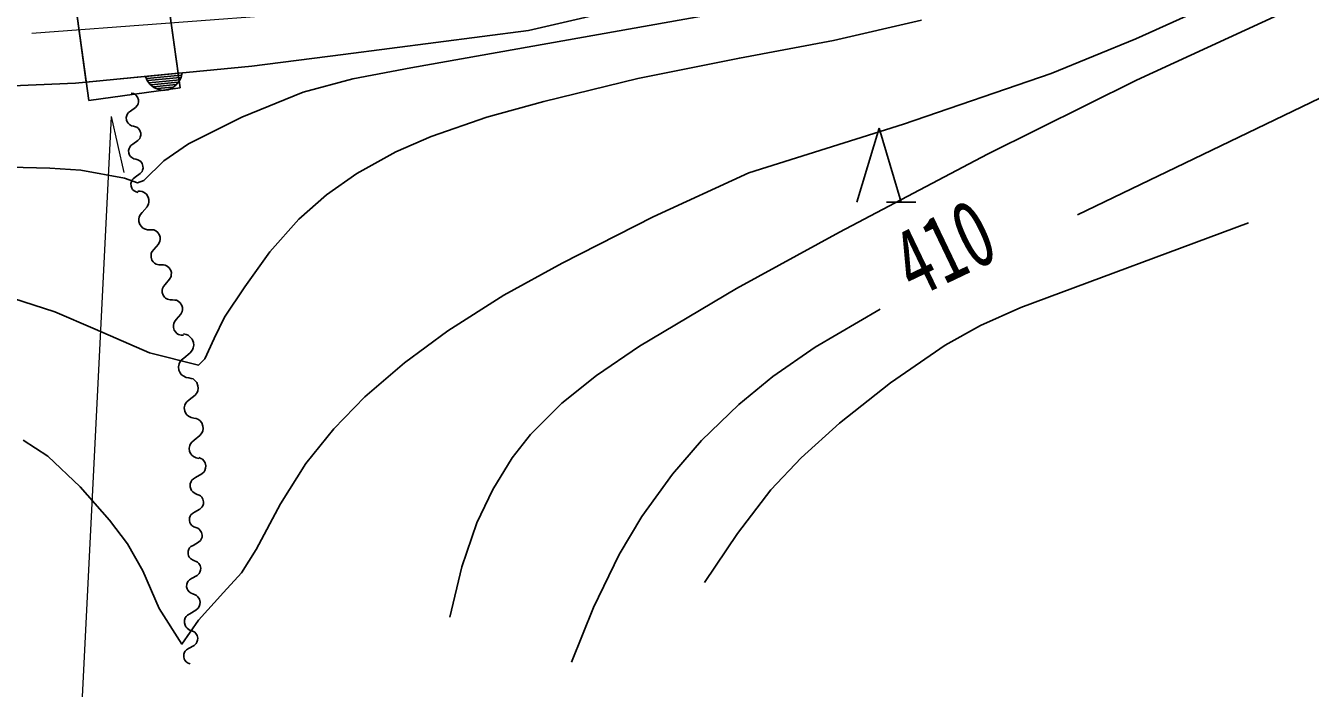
# Model space of a CAD drawing. Units: millimetres, scale not verified. Extents: x 40000 to 680000, y 20000 to 380000.
# Drawn here: x 105550 to 140380, y 248853 to 266822 of the extents above; entities that cross this region are included whole.
import ezdxf
from ezdxf.enums import TextEntityAlignment as Align

# ---------------------------------------------------------------- set-up
doc = ezdxf.new("R2010")
doc.units = ezdxf.units.MM
doc.header["$LTSCALE"] = 1000
doc.linetypes.add('CHAIN', pattern=[18.5, 12, -1.5, 3.5, -1.5])
doc.linetypes.add('DASHED', pattern=[7.5, 6, -1.5])
for name, color, linetype, lineweight in [('M-BGD', 7, 'Continuous', 25), ('M-BMK', 2, 'CHAIN', 13), ('M-STR-HTXT', 7, 'Continuous', 13), ('M-STR-STR1', 1, 'Continuous', 25)]:
    doc.layers.add(name, color=color, linetype=linetype, lineweight=lineweight)
doc.styles.add('ＭＳ ゴシック', font='')
doc.styles.get('ＭＳ ゴシック').set_extended_font_data('MS Gothic')

msp = doc.modelspace()

# ---------------------------------------------------------------- linework, layer by layer
at = {"layer": 'M-BGD'}
for p, q in [((119181, 266695), (122824, 267544)), ((114154, 266040), (119181, 266695)), ((111682, 265722), (114154, 266040)), ((106901, 265268), (111682, 265722)), ((108794, 265448), (109789, 265542)), ((108845, 265332), (108794, 265448)), ((108839, 265392), (109755, 265479)), ((109741, 265417), (108865, 265334)), ((109761, 265419), (109711, 265314)), ((109789, 265542), (109761, 265419)), ((102499, 265078), (106901, 265268)), ((108914, 265238), (108845, 265332)), ((108890, 265276), (109727, 265356)), ((109023, 265148), (108914, 265238)), ((109673, 265290), (108956, 265222)), ((109021, 265168), (109619, 265225)), ((109128, 265098), (109023, 265148)), ((109525, 265156), (109126, 265118)), ((109252, 265069), (109128, 265098)), ((109411, 265084), (109252, 265069)), ((109527, 265136), (109411, 265084)), ((109620, 265205), (109527, 265136)), ((109711, 265314), (109620, 265205)), ((108468, 264981), (108413, 264995)), ((108505, 264965), (108468, 264981)), ((108543, 264932), (108505, 264965)), ((108583, 264881), (108543, 264932)), ((108606, 264810), (108583, 264881)), ((108596, 264701), (108610, 264756)), ((108610, 264756), (108606, 264810)), ((108278, 264336), (108292, 264391)), ((108292, 264391), (108308, 264429)), ((108308, 264429), (108341, 264467)), ((108341, 264467), (108392, 264507)), ((108392, 264507), (108530, 264606)), ((108530, 264606), (108580, 264664)), ((108580, 264664), (108596, 264701)), ((108283, 264264), (108278, 264336)), ((108304, 264212), (108283, 264264)), ((108325, 264177), (108304, 264212)), ((108363, 264144), (108325, 264177)), ((108420, 264111), (108363, 264144)), ((108475, 264097), (108420, 264111)), ((108530, 264083), (108475, 264097)), ((108567, 264068), (108530, 264083)), ((108605, 264034), (108567, 264068)), ((108645, 263983), (108605, 264034)), ((128087, 262040), (128687, 264040)), ((128687, 264040), (129287, 262040)), ((108454, 263609), (108592, 263708)), ((108592, 263708), (108642, 263766)), ((108642, 263766), (108657, 263803)), ((108668, 263912), (108645, 263983)), ((108657, 263803), (108672, 263858)), ((108672, 263858), (108668, 263912)), ((108340, 263438), (108354, 263494)), ((108345, 263367), (108340, 263438)), ((108366, 263314), (108345, 263367)), ((108354, 263494), (108370, 263531)), ((108370, 263531), (108403, 263569)), ((108403, 263569), (108454, 263609)), ((108387, 263279), (108366, 263314)), ((108425, 263246), (108387, 263279)), ((108482, 263214), (108425, 263246)), ((108537, 263199), (108482, 263214)), ((108592, 263185), (108537, 263199)), ((108629, 263170), (108592, 263185)), ((108667, 263136), (108629, 263170)), ((108707, 263085), (108667, 263136)), ((108730, 263014), (108707, 263085)), ((108734, 262960), (108730, 263014)), ((108416, 262596), (108431, 262633)), ((108431, 262633), (108465, 262671)), ((108465, 262671), (108516, 262711)), ((108516, 262711), (108654, 262811)), ((108654, 262811), (108704, 262868)), ((108704, 262868), (108719, 262905)), ((108719, 262905), (108734, 262960)), ((108402, 262541), (108416, 262596)), ((108407, 262469), (108402, 262541)), ((108428, 262416), (108407, 262469)), ((108449, 262381), (108428, 262416)), ((108487, 262348), (108449, 262381)), ((108544, 262316), (108487, 262348)), ((108599, 262302), (108544, 262316)), ((108657, 262337), (108587, 262338)), ((108705, 262329), (108657, 262337)), ((108761, 262301), (108705, 262329)), ((108823, 262251), (108761, 262301)), ((108870, 262174), (108823, 262251)), ((108839, 261910), (108882, 261993)), ((108890, 262111), (108870, 262174)), ((108882, 261993), (108889, 262041)), ((108889, 262041), (108890, 262111)), ((128887, 262040), (129687, 262040)), ((108618, 261516), (108619, 261586)), ((108619, 261586), (108626, 261634)), ((108626, 261634), (108655, 261690)), ((108655, 261690), (108704, 261752)), ((108704, 261752), (108839, 261910)), ((108644, 261432), (108618, 261516)), ((108685, 261376), (108644, 261432)), ((108720, 261341), (108685, 261376)), ((108775, 261312), (108720, 261341)), ((108851, 261290), (108775, 261312)), ((108921, 261289), (108851, 261290)), ((108984, 261289), (108921, 261289)), ((109028, 261282), (108984, 261289)), ((109078, 261256), (109028, 261282)), ((109135, 261211), (109078, 261256)), ((109027, 260757), (109149, 260900)), ((109178, 261140), (109135, 261211)), ((109149, 260900), (109188, 260976)), ((109196, 261083), (109178, 261140)), ((109188, 260976), (109195, 261020)), ((109195, 261020), (109196, 261083)), ((108948, 260543), (108949, 260606)), ((108972, 260466), (108948, 260543)), ((108949, 260606), (108956, 260650)), ((108956, 260650), (108982, 260700)), ((108982, 260700), (109027, 260757)), ((109010, 260415), (108972, 260466)), ((109041, 260383), (109010, 260415)), ((109091, 260357), (109041, 260383)), ((109160, 260337), (109091, 260357)), ((109224, 260337), (109160, 260337)), ((109287, 260336), (109224, 260337)), ((109331, 260329), (109287, 260336)), ((109381, 260303), (109331, 260329)), ((109438, 260258), (109381, 260303)), ((109481, 260187), (109438, 260258)), ((109499, 260130), (109481, 260187)), ((109330, 259804), (109452, 259948)), ((109452, 259948), (109491, 260023)), ((109491, 260023), (109498, 260067)), ((109498, 260067), (109499, 260130)), ((109251, 259590), (109252, 259653)), ((109276, 259514), (109251, 259590)), ((109252, 259653), (109259, 259697)), ((109259, 259697), (109285, 259747)), ((109313, 259462), (109276, 259514)), ((109285, 259747), (109330, 259804)), ((109344, 259430), (109313, 259462)), ((109394, 259404), (109344, 259430)), ((109464, 259384), (109394, 259404)), ((109527, 259384), (109464, 259384)), ((109590, 259383), (109527, 259384)), ((109634, 259376), (109590, 259383)), ((109684, 259350), (109634, 259376)), ((109741, 259305), (109684, 259350)), ((109784, 259235), (109741, 259305)), ((109802, 259177), (109784, 259235)), ((109801, 259114), (109802, 259177)), ((109562, 258744), (109588, 258794)), ((109588, 258794), (109633, 258851)), ((109633, 258851), (109755, 258995)), ((109755, 258995), (109794, 259070)), ((109794, 259070), (109801, 259114)), ((109554, 258637), (109555, 258700)), ((109579, 258561), (109554, 258637)), ((109555, 258700), (109562, 258744)), ((109616, 258509), (109579, 258561)), ((109647, 258477), (109616, 258509)), ((109697, 258451), (109647, 258477)), ((109767, 258431), (109697, 258451)), ((109900, 258447), (109826, 258462)), ((109951, 258429), (109900, 258447)), ((109830, 258431), (109767, 258431)), ((110004, 258387), (109951, 258429)), ((110061, 258322), (110004, 258387)), ((110096, 258229), (110061, 258322)), ((110090, 258084), (110105, 258158)), ((110105, 258158), (110096, 258229)), ((109726, 257700), (109768, 257754)), ((109768, 257754), (109833, 257810)), ((109833, 257810), (110009, 257953)), ((110009, 257953), (110072, 258033)), ((110072, 258033), (110090, 258084)), ((109693, 257575), (109708, 257650)), ((109705, 257480), (109693, 257575)), ((109737, 257412), (109705, 257480)), ((109708, 257650), (109726, 257700)), ((109767, 257367), (109737, 257412)), ((109820, 257325), (109767, 257367)), ((109898, 257286), (109820, 257325)), ((109972, 257271), (109898, 257286)), ((110040, 257257), (109972, 257271)), ((110087, 257241), (110040, 257257)), ((110136, 257203), (110087, 257241)), ((110187, 257142), (110136, 257203)), ((110220, 257058), (110187, 257142)), ((110228, 256992), (110220, 257058)), ((109979, 256674), (110140, 256804)), ((110140, 256804), (110198, 256878)), ((110198, 256878), (110214, 256924)), ((110214, 256924), (110228, 256992)), ((109850, 256458), (109864, 256527)), ((109861, 256371), (109850, 256458)), ((109891, 256308), (109861, 256371)), ((109864, 256527), (109880, 256573)), ((109880, 256573), (109919, 256622)), ((109919, 256622), (109979, 256674)), ((109918, 256267), (109891, 256308)), ((109967, 256229), (109918, 256267)), ((110038, 256193), (109967, 256229)), ((110106, 256179), (110038, 256193)), ((110174, 256166), (110106, 256179)), ((110221, 256149), (110174, 256166)), ((110270, 256111), (110221, 256149)), ((110321, 256051), (110270, 256111)), ((110354, 255966), (110321, 256051)), ((110113, 255582), (110274, 255712)), ((110274, 255712), (110332, 255786)), ((110332, 255786), (110348, 255832)), ((110348, 255832), (110362, 255901)), ((110362, 255901), (110354, 255966)), ((109984, 255367), (109998, 255435)), ((109995, 255279), (109984, 255367)), ((109998, 255435), (110014, 255481)), ((110014, 255481), (110053, 255530)), ((110053, 255530), (110113, 255582)), ((110025, 255216), (109995, 255279)), ((110052, 255175), (110025, 255216)), ((110101, 255137), (110052, 255175)), ((110172, 255101), (110101, 255137)), ((110240, 255088), (110172, 255101)), ((110300, 255088), (110241, 255111)), ((110339, 255067), (110300, 255088)), ((110378, 255025), (110339, 255067)), ((110415, 254964), (110378, 255025)), ((110432, 254883), (110415, 254964)), ((110158, 254574), (110322, 254667)), ((110322, 254667), (110385, 254725)), ((110385, 254725), (110407, 254764)), ((110407, 254764), (110429, 254823)), ((110429, 254823), (110432, 254883)), ((110007, 254320), (110011, 254400)), ((110025, 254259), (110007, 254320)), ((110011, 254400), (110033, 254459)), ((110043, 254219), (110025, 254259)), ((110033, 254459), (110055, 254498)), ((110055, 254498), (110097, 254537)), ((110097, 254537), (110158, 254574)), ((110081, 254177), (110043, 254219)), ((110140, 254134), (110081, 254177)), ((110199, 254112), (110140, 254134)), ((110252, 254092), (110199, 254112)), ((110287, 254072), (110252, 254092)), ((110322, 254035), (110287, 254072)), ((110355, 253979), (110322, 254035)), ((110370, 253906), (110355, 253979)), ((110031, 253560), (110069, 253595)), ((110069, 253595), (110124, 253629)), ((110124, 253629), (110272, 253712)), ((110272, 253712), (110328, 253764)), ((110328, 253764), (110348, 253799)), ((110348, 253799), (110368, 253853)), ((110368, 253853), (110370, 253906)), ((109989, 253400), (109992, 253472)), ((110004, 253345), (109989, 253400)), ((109992, 253472), (110012, 253525)), ((110021, 253309), (110004, 253345)), ((110012, 253525), (110031, 253560)), ((110055, 253271), (110021, 253309)), ((110108, 253233), (110055, 253271)), ((110161, 253213), (110108, 253233)), ((110214, 253192), (110161, 253213)), ((110249, 253173), (110214, 253192)), ((110284, 253135), (110249, 253173)), ((110317, 253080), (110284, 253135)), ((110290, 252865), (110310, 252900)), ((110310, 252900), (110330, 252953)), ((110332, 253007), (110317, 253080)), ((110330, 252953), (110332, 253007)), ((109951, 252501), (109954, 252573)), ((109954, 252573), (109974, 252626)), ((109974, 252626), (109993, 252661)), ((109993, 252661), (110031, 252696)), ((110031, 252696), (110086, 252729)), ((110086, 252729), (110234, 252813)), ((110234, 252813), (110290, 252865)), ((109966, 252446), (109951, 252501)), ((109983, 252410), (109966, 252446)), ((110017, 252372), (109983, 252410)), ((110070, 252334), (110017, 252372)), ((110123, 252314), (110070, 252334)), ((110176, 252293), (110123, 252314)), ((110211, 252274), (110176, 252293)), ((110246, 252236), (110211, 252274)), ((110279, 252181), (110246, 252236)), ((110294, 252108), (110279, 252181)), ((109993, 251797), (110048, 251830)), ((110048, 251830), (110196, 251914)), ((110196, 251914), (110252, 251966)), ((110252, 251966), (110272, 252001)), ((110272, 252001), (110292, 252054)), ((110292, 252054), (110294, 252108)), ((109913, 251602), (109916, 251674)), ((109928, 251547), (109913, 251602)), ((109916, 251674), (109936, 251727)), ((109945, 251510), (109928, 251547)), ((109936, 251727), (109956, 251762)), ((109979, 251473), (109945, 251510)), ((109956, 251762), (109993, 251797)), ((110032, 251435), (109979, 251473)), ((110085, 251414), (110032, 251435)), ((110144, 251392), (110085, 251414)), ((110183, 251370), (110144, 251392)), ((110221, 251329), (110183, 251370)), ((110259, 251267), (110221, 251329)), ((110250, 251067), (110273, 251126)), ((110276, 251186), (110259, 251267)), ((110273, 251126), (110276, 251186)), ((109877, 250763), (109899, 250802)), ((109899, 250802), (109941, 250840)), ((109941, 250840), (110002, 250877)), ((110002, 250877), (110166, 250971)), ((110166, 250971), (110229, 251028)), ((110229, 251028), (110250, 251067)), ((109851, 250624), (109855, 250703)), ((109869, 250563), (109851, 250624)), ((109855, 250703), (109877, 250763)), ((109887, 250522), (109869, 250563)), ((109925, 250480), (109887, 250522)), ((109984, 250438), (109925, 250480)), ((110043, 250415), (109984, 250438)), ((110096, 250395), (110043, 250415)), ((110131, 250375), (110096, 250395)), ((110166, 250338), (110131, 250375)), ((110199, 250283), (110166, 250338)), ((110172, 250067), (110192, 250103)), ((110192, 250103), (110212, 250156)), ((110214, 250210), (110199, 250283)), ((110212, 250156), (110214, 250210)), ((109833, 249704), (109836, 249775)), ((109836, 249775), (109856, 249829)), ((109856, 249829), (109875, 249864)), ((109875, 249864), (109913, 249898)), ((109913, 249898), (109968, 249932)), ((109968, 249932), (110116, 250016)), ((110116, 250016), (110172, 250067)), ((109848, 249649), (109833, 249704)), ((109865, 249612), (109848, 249649)), ((109899, 249575), (109865, 249612)), ((109952, 249536), (109899, 249575)), ((110005, 249516), (109952, 249536))]:
    msp.add_line(p, q, dxfattribs=at)
for points in [[(117046, 250783), (117378, 252143), (117783, 253337), (118214, 254248), (118742, 255103), (119240, 255739), (120083, 256587), (121023, 257339), (122195, 258132), (124821, 259691), (127612, 261226), (131627, 263338), (135668, 265341), (144506, 269424), (146724, 270355), (149350, 271334), (151256, 271941), (153349, 272496), (160500, 274208)], [(134066, 261696), (142817, 265906), (144457, 266653), (146133, 267303), (148737, 268070)], [(105484, 255586), (106147, 255147), (107024, 254315), (107821, 253413), (108307, 252775), (108727, 252043), (109165, 251018), (109786, 250050), (110239, 250699), (110914, 251454), (111398, 251985), (111800, 252613), (112455, 253853), (113147, 254953), (113903, 255889), (114749, 256754), (115820, 257677), (116992, 258549), (118513, 259510), (120091, 260383), (122558, 261639), (125153, 262835), (129351, 264155), (133357, 265526), (135650, 266464), (138198, 267626)], [(103346, 262923), (104745, 262991), (106206, 262957), (107047, 262900), (108225, 262683), (108578, 262562), (108757, 262623), (109299, 263159), (109962, 263619), (111410, 264346), (113070, 265022), (114422, 265380), (115996, 265683), (124794, 267247)], [(105195, 259429), (106336, 259058), (107436, 258590), (108904, 257954), (110235, 257618), (110406, 257790), (110663, 258336), (110939, 258920), (111489, 259742), (112168, 260691), (112953, 261579), (113708, 262238), (114532, 262814), (115589, 263402), (116541, 263820), (118054, 264343), (119597, 264769), (122150, 265390), (124899, 265944), (127455, 266421), (129839, 266968)], [(123952, 251720), (124846, 253054), (125754, 254235), (126573, 255107), (127614, 256046), (128993, 257133), (130475, 258160), (131439, 258696), (132535, 259182), (138705, 261478)], [(120351, 249561), (120949, 251045), (121637, 252478), (122257, 253513), (123085, 254656), (123877, 255571), (124887, 256553), (125811, 257307), (126959, 258105), (128720, 259132)]]:
    msp.add_lwpolyline(points, dxfattribs=at)
at = {"layer": 'M-BMK'}
msp.add_line((68824, 263829), (112960, 267165), dxfattribs=at)
at = {"layer": 'M-STR-HTXT'}
for q in [(106286, 232577), (108209, 262845)]:
    msp.add_line((107864, 264364), q, dxfattribs=at)
at = {"layer": 'M-STR-STR1', "linetype": 'DASHED'}
for p, q in [((108919, 271046), (109739, 265134)), ((106443, 270703), (107263, 264791))]:
    msp.add_line(p, q, dxfattribs=at)
at = {"layer": 'M-STR-STR1'}
for p, q in [((109684, 265532), (109261, 268583)), ((106761, 268407), (107193, 265295)), ((107193, 265295), (109684, 265532)), ((109739, 265134), (107263, 264791))]:
    msp.add_line(p, q, dxfattribs=at)

# ---------------------------------------------------------------- texts
at = {"layer": 'M-BGD', "style": 'ＭＳ ゴシック', "width": 0.7}
msp.add_text('410', height=1833, rotation=25.594, dxfattribs=at).set_placement((129896, 258918), align=Align.BOTTOM_LEFT)

doc.saveas('drawing.dxf')
